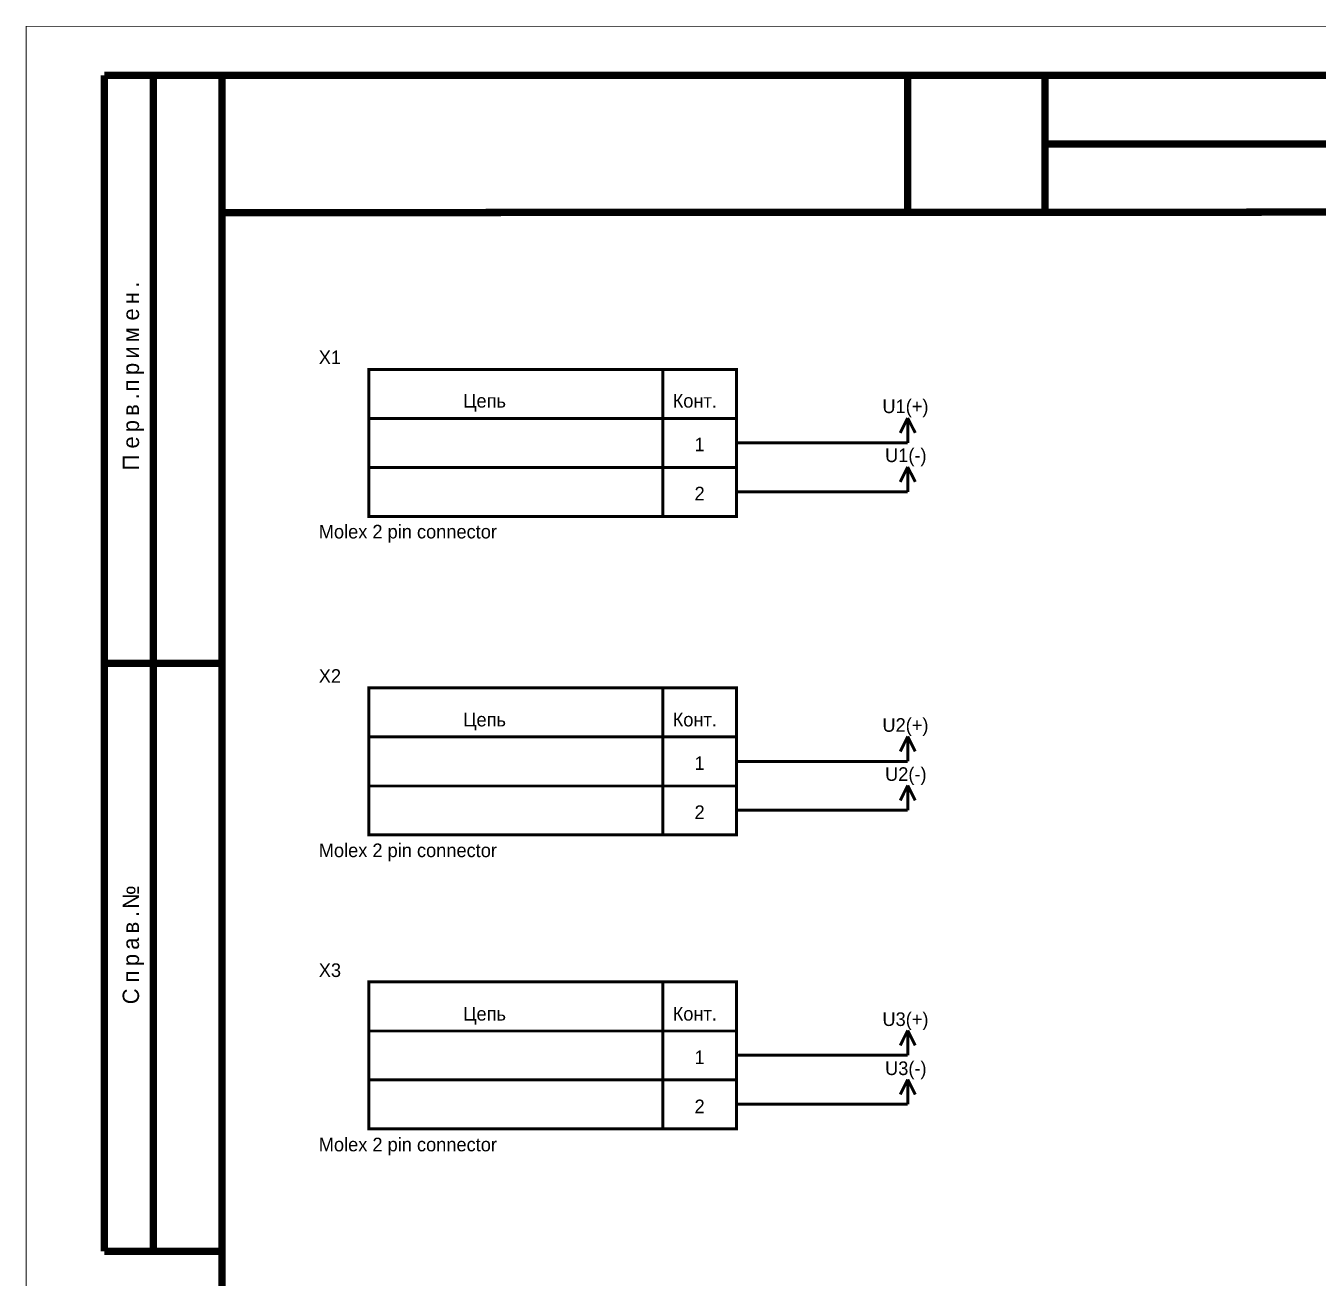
# Model space of a CAD drawing. Extents: x 0 to 594, y 0 to 420.
# Drawn here: x 0.1 to 132, y 292.3 to 420 of the extents above; entities that cross this region are included whole.
import ezdxf

# ---------------------------------------------------------------- set-up
doc = ezdxf.new("R2010")
doc.units = 0
doc.layers.add('SHEET', color=255, linetype='CONTINUOUS')

msp = doc.modelspace()

# ---------------------------------------------------------------- linework, layer by layer
at = {"layer": 'SHEET'}
for points, const_width in [([(0.17, 420), (0.17, 0), (593.86, 0), (593.86, 420), (0.17, 420), (0.17, 420)], 0.0991), ([(0.17, 420), (0.17, 0), (593.86, 0), (593.86, 420), (0.17, 420), (0.17, 420)], 0.0991), ([(35.13, 384.99), (65.12, 384.99), (65.12, 369.98), (35.13, 369.98), (35.13, 384.99)], 0.3), ([(65.12, 384.99), (72.62, 384.99), (72.62, 369.98), (65.12, 369.98), (65.12, 384.99)], 0.3), ([(35.13, 352.49), (65.12, 352.49), (65.12, 337.5), (35.13, 337.5), (35.13, 352.49)], 0.3), ([(65.12, 352.49), (72.62, 352.49), (72.62, 337.5), (65.12, 337.5), (65.12, 352.49)], 0.3), ([(35.13, 322.49), (65.12, 322.49), (65.12, 307.5), (35.13, 307.5), (35.13, 322.49)], 0.3), ([(65.12, 322.49), (72.62, 322.49), (72.62, 307.5), (65.12, 307.5), (65.12, 322.49)], 0.3)]:
    msp.add_lwpolyline(points, close=True, dxfattribs=dict(at, const_width=const_width))
for points, const_width in [([(8.14, 294.99), (8.14, 415)], 0.749), ([(8.14, 415), (20.14, 415)], 0.749), ([(13.14, 415), (13.14, 294.99)], 0.749), ([(20.14, 4.99), (20.14, 415)], 0.749), ([(20.14, 415), (588.89, 415)], 0.749), ([(90.1, 415), (90.1, 400.99)], 0.749), ([(104.1, 401.05), (104.1, 415.01)], 0.749), ([(104.1, 408), (157.08, 408)], 0.749), ([(157.04, 401.05), (20.14, 400.99)], 0.749), ([(35.13, 379.99), (72.62, 379.99)], 0.3), ([(90.1, 380.03), (89.34, 378.51)], 0.3), ([(90.1, 380.03), (90.87, 378.51)], 0.3), ([(90.1, 377.49), (90.1, 380.03)], 0.3), ([(72.62, 377.49), (77.62, 377.49)], 0.3), ([(90.1, 377.49), (85.03, 377.49), (85.03, 377.49), (77.62, 377.49), (77.62, 377.49)], 0.3), ([(35.13, 374.99), (72.62, 374.99)], 0.3), ([(90.1, 375.04), (89.34, 373.51)], 0.3), ([(90.1, 375.04), (90.87, 373.51)], 0.3), ([(90.1, 372.49), (90.1, 375.04)], 0.3), ([(72.62, 372.49), (77.62, 372.49)], 0.3), ([(90.1, 372.49), (87.57, 372.49), (87.57, 372.49), (77.62, 372.49), (77.62, 372.49)], 0.3), ([(35.13, 369.98), (72.62, 369.98)], 0.3), ([(20.14, 354.99), (8.14, 354.99)], 0.749), ([(35.13, 347.49), (72.62, 347.49)], 0.3), ([(90.1, 347.54), (89.34, 346.01)], 0.3), ([(90.1, 347.54), (90.87, 346.01)], 0.3), ([(90.1, 344.99), (90.1, 347.54)], 0.3), ([(72.62, 344.99), (77.62, 344.99)], 0.3), ([(90.1, 344.99), (77.62, 344.99), (77.62, 344.99)], 0.3), ([(35.13, 342.48), (72.62, 342.48)], 0.3), ([(90.1, 342.54), (89.34, 341.01)], 0.3), ([(90.1, 342.54), (90.87, 341.01)], 0.3), ([(90.1, 340), (90.1, 342.54)], 0.3), ([(72.62, 340), (77.62, 340)], 0.3), ([(90.1, 340), (77.62, 340), (77.62, 340)], 0.3), ([(35.13, 337.5), (72.62, 337.5)], 0.3), ([(35.13, 317.48), (72.62, 317.48)], 0.3), ([(90.1, 317.54), (89.34, 316.01)], 0.3), ([(90.1, 317.54), (90.87, 316.01)], 0.3), ([(90.1, 315), (90.1, 317.54)], 0.3), ([(72.62, 315), (77.62, 315)], 0.3), ([(90.1, 315), (77.62, 315), (77.62, 315)], 0.3), ([(35.13, 312.5), (72.62, 312.5)], 0.3), ([(90.1, 312.53), (89.34, 311)], 0.3), ([(90.1, 312.53), (90.87, 311)], 0.3), ([(90.1, 310), (90.1, 312.53)], 0.3), ([(72.62, 310), (77.62, 310)], 0.3), ([(90.1, 310), (77.62, 310), (77.62, 310)], 0.3), ([(35.13, 307.5), (72.62, 307.5)], 0.3), ([(20.14, 294.99), (8.14, 294.99)], 0.749)]:
    msp.add_lwpolyline(points, dxfattribs=dict(at, const_width=const_width))

# ---------------------------------------------------------------- texts
for s, p in [('.', (11.67, 393.32)), ('н', (11.67, 391.65)), ('е', (11.67, 389.98)), ('м', (11.67, 387.76)), ('и', (11.67, 386.09)), ('р', (11.67, 384.42)), ('п', (11.67, 382.75)), ('в', (11.67, 380.25)), ('.', (11.67, 381.92)), ('р', (11.67, 378.58)), ('е', (11.67, 376.92)), ('П', (11.67, 374.69)), ('№', (11.67, 329.94)), ('в', (11.67, 327.44)), ('.', (11.67, 329.11)), ('а', (11.67, 325.77)), ('р', (11.67, 324.1)), ('п', (11.67, 322.44)), ('С', (11.67, 320.21))]:
    msp.add_text(s, height=1.67, rotation=90, dxfattribs=at).set_placement(p)
for s, height, p in [('X1', 1.39, (30.01, 385.53)), ('Цепь', 1.39, (44.73, 381.09)), ('Конт.', 1.39, (66.12, 381.09)), ('U1(+)', 1.39, (87.52, 380.53)), ('1', 1.39, (68.35, 376.64)), ('U1(-)', 1.39, (87.79, 375.53)), ('2', 1.39, (68.35, 371.63)), ('Molex 2 pin connector', 1.3898, (30.01, 367.74)), ('X2', 1.39, (30.01, 353.01)), ('Цепь', 1.39, (44.73, 348.56)), ('Конт.', 1.39, (66.12, 348.56)), ('U2(+)', 1.39, (87.52, 348.01)), ('1', 1.39, (68.35, 344.12)), ('U2(-)', 1.39, (87.79, 343)), ('2', 1.39, (68.35, 339.11)), ('Molex 2 pin connector', 1.3898, (30.01, 335.22)), ('X3', 1.39, (30.01, 322.99)), ('Цепь', 1.39, (44.73, 318.54)), ('Конт.', 1.39, (66.12, 318.54)), ('U3(+)', 1.39, (87.52, 317.99)), ('1', 1.39, (68.35, 314.1)), ('U3(-)', 1.39, (87.79, 312.98)), ('2', 1.39, (68.35, 309.09)), ('Molex 2 pin connector', 1.3898, (30.01, 305.2))]:
    msp.add_text(s, height=height, dxfattribs=at).set_placement(p)

doc.saveas('drawing.dxf')
